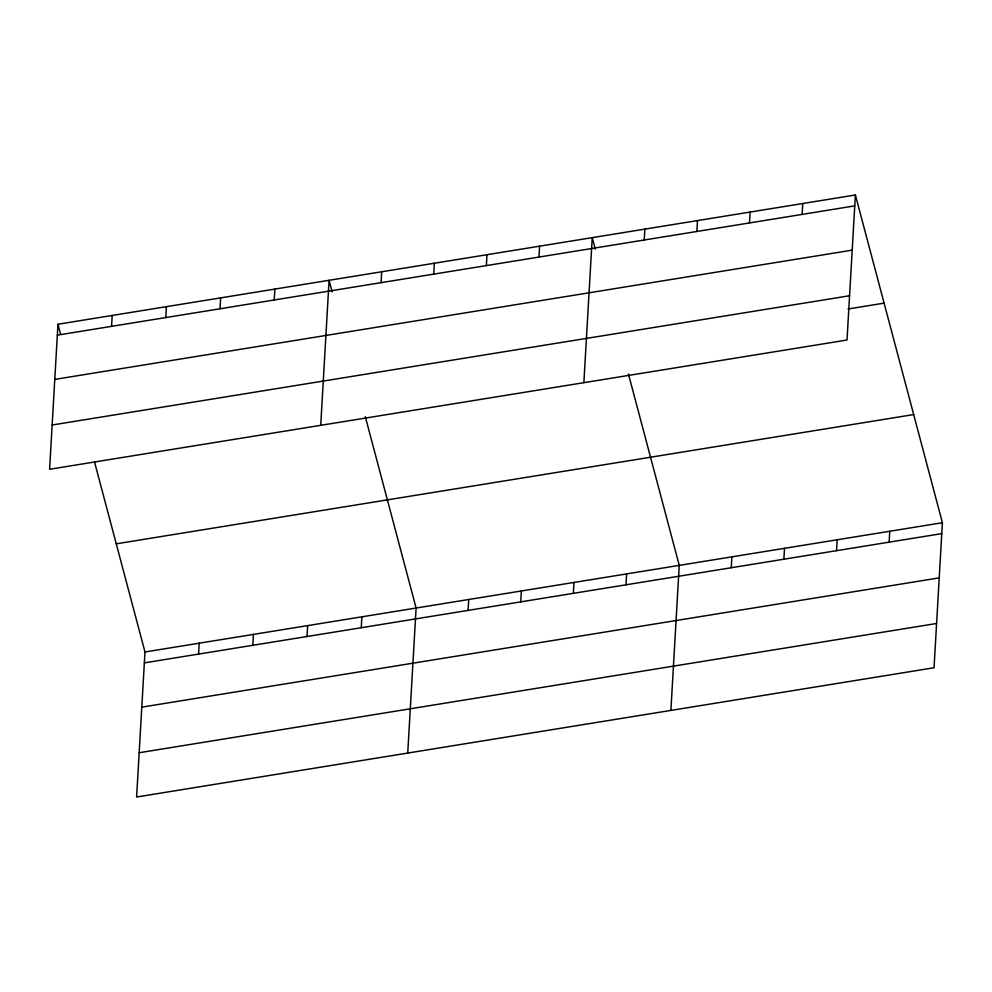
<?xml version="1.0" encoding="UTF-8"?>
<svg xmlns="http://www.w3.org/2000/svg" width="992" height="992" viewBox="0 0 992 992"><rect width="100%" height="100%" fill="white"/><g stroke="black" fill="none" stroke-linecap="round" stroke-linejoin="round"><path stroke-width="1.49" d="M57.958 324.248L49.6 469.278L847.019 340.02L855.389 194.99L57.958 324.248L60.648 334.341M111.563 326.356L112.183 315.456M94.562 462.111L144.981 651.98L136.611 797.01L934.042 667.752L942.4 522.722L855.389 194.99M165.788 317.564L166.408 306.664M198.574 654.088L199.206 643.2M220.013 308.772L220.633 297.885M252.799 645.296L253.431 634.409M274.238 299.981L274.858 289.094M307.024 636.504L307.656 625.617M320.726 425.332L329.084 280.302L332.146 291.834M361.249 627.713L361.882 616.826M381.089 282.658L381.709 271.771M433.715 274.127L434.347 263.24M407.737 753.064L416.107 608.034L365.292 416.677M486.353 265.596L486.973 254.708M468.1 610.402L468.732 599.503M538.978 257.064L539.598 246.177M520.738 601.871L521.358 590.972M583.866 382.676L592.236 237.646L595.299 249.178M573.364 593.34L573.996 582.44M644.242 240.002L644.862 229.115M625.989 584.809L626.622 573.909M696.868 231.471L697.5 220.584M670.89 710.408L679.247 565.378L628.444 374.021M749.493 222.94L750.126 212.052M731.253 567.746L731.885 556.847M802.131 214.408L802.751 203.521M783.878 559.215L784.511 548.316M836.516 550.684L837.136 539.784M889.142 542.153L889.774 531.253M57.338 335.147L854.757 205.877M54.783 379.403L852.202 250.145M52.154 425.01L849.574 295.752M848.011 308.996L884.095 303.143M116.262 543.827L913.682 414.569M144.981 651.98L942.4 522.722M144.348 662.879L941.768 533.622M141.794 707.147L939.226 577.877M139.165 752.742L936.584 623.484"/></g></svg>
